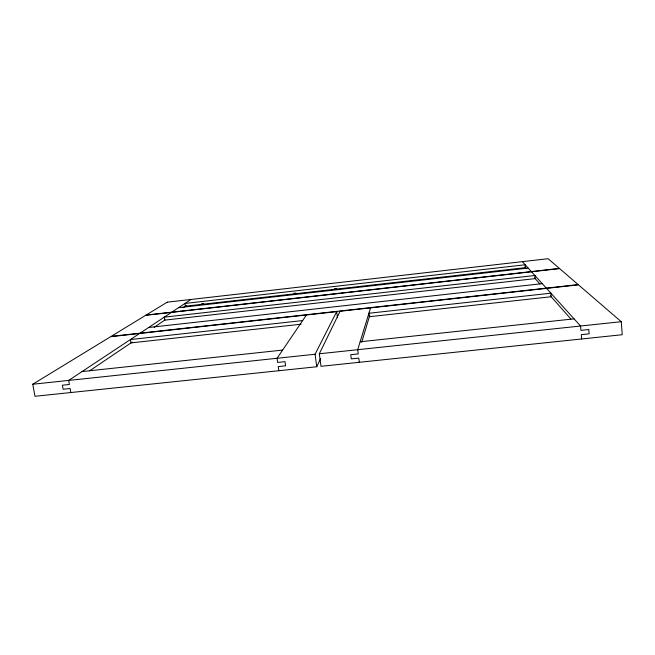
<?xml version="1.0" encoding="UTF-8"?>
<svg xmlns="http://www.w3.org/2000/svg" width="655" height="655" viewBox="0 0 655 655"><rect width="100%" height="100%" fill="white"/><g stroke="black" fill="none" stroke-linecap="round" stroke-linejoin="round"><path stroke-width="0.98" d="M361.707 342.27L369.821 315.12M370.566 307.891L357.704 349.704L358.236 353.905L350.752 354.699L351.285 358.891L358.76 358.105L359.292 362.289M337.472 317.65L336.695 311.641L110.654 336.695L32.75 384.239L34.985 396.291L316.75 366.751L320.647 358.465M319.321 353.782L340.076 311.264L578.463 284.843L621.243 321.695L622.25 334.721L320.983 366.309L319.321 353.782L621.243 321.695M316.75 366.751L315.08 354.24L336.695 311.641M306.434 314.998L277.065 358.277L277.646 362.436L285.007 361.658L285.588 365.809L278.228 366.587L278.817 370.73M89.604 370.828L132.212 342.082M154.138 327.287L165.117 319.869M183.089 307.744L186.577 305.394M139.589 333.485L68.677 380.424L69.405 384.469L62.397 385.206L63.126 389.242L70.126 388.505L70.846 392.533M140.08 333.166L171.422 312.419M171.806 312.157L191.006 299.45M201.625 303.781L203.656 303.552M293.956 293.309L295.986 293.08M334.549 288.699L336.572 288.47M178.553 307.694L528.176 268.083M148.636 327.5L542.25 283.648M302.659 320.557L130.443 339.544L131 342.901L301.103 324.209M82.055 371.565L282.624 350.081M360.144 341.771L574.067 318.854M32.75 384.239L315.08 354.24M522.362 261.648L531.336 271.579M531.516 271.776L546.295 288.126M546.532 288.388L580.543 326.026L580.911 330.349L588.796 329.514L589.156 333.837L581.28 334.664L581.648 338.979M524.901 267.011L526.481 268.796M534.496 277.859L539.876 283.942M550.323 295.757L570.89 319.018M145.672 315.317L111.194 336.367L578.177 284.598L559.616 268.607L145.672 315.317M167.23 302.168L146.098 315.063L559.386 268.411L548.129 258.709L167.23 302.168M525.187 264.776L184.947 303.462L185.373 306.204L525.457 267.641L525.187 264.776M534.881 275.493L164.266 317.151L164.741 320.131L535.168 278.621L534.881 275.493M550.871 293.186L368.921 313.254L369.346 316.717L551.191 296.74L550.871 293.186"/></g></svg>
